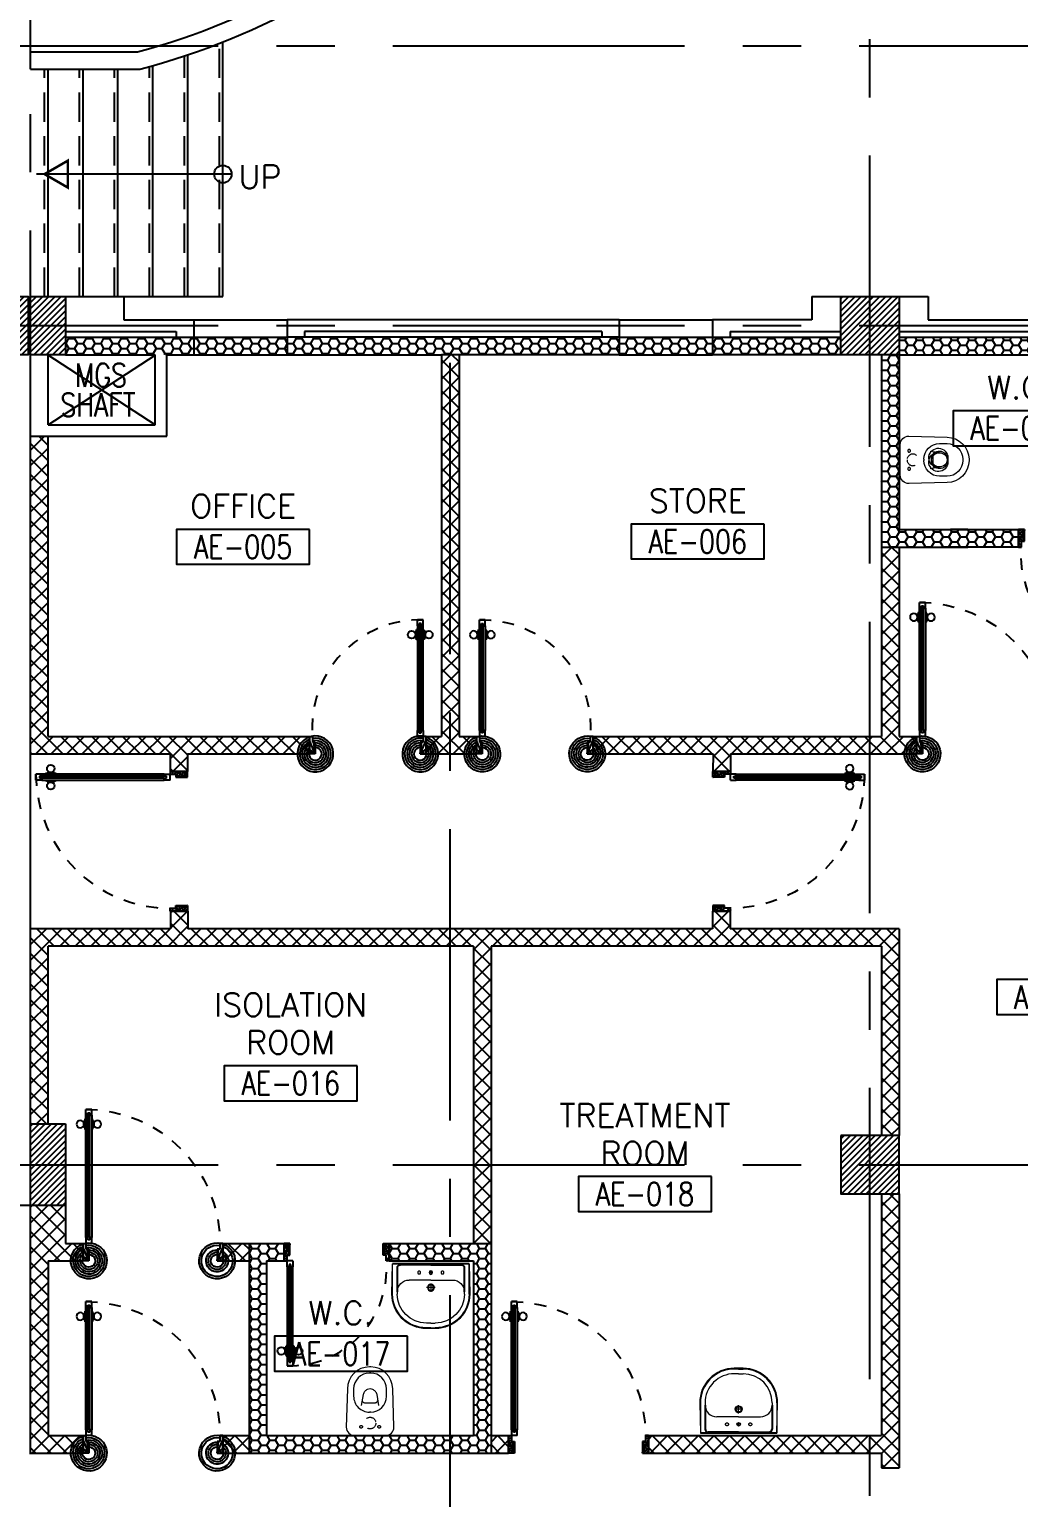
# Model space of a CAD drawing. Extents: x 417819.9 to 417911.9, y 43448 to 43539.2.
# Drawn here: x 417873.49 to 417881.97, y 43515.64 to 43528.24 of the extents above; entities that cross this region are included whole.
import ezdxf
from ezdxf.enums import TextEntityAlignment as Align

# ---------------------------------------------------------------- set-up
doc = ezdxf.new("R2010")
doc.units = 0
doc.header["$MEASUREMENT"] = 0
doc.header["$PDMODE"] = 3
doc.header["$PDSIZE"] = 0.1
for name, pattern in [('CENTERX2', [4, 2.5, -0.5, 0.5, -0.5]), ('DASHED', [0.75, 0.5, -0.25]), ('HIDDEN', [0.375, 0.25, -0.125]), ('HIDDEN2', [0.1875, 0.125, -0.0625])]:
    doc.linetypes.add(name, pattern=pattern)
doc.layers.get('0').update_dxf_attribs({"linetype": 'CONTINUOUS'})
doc.layers.get('DEFPOINTS').update_dxf_attribs({"linetype": 'CONTINUOUS'})
for name, color, linetype in [('AX-DIM', 4, 'CONTINUOUS'), ('AXES', 11, 'CENTERX2'), ('COL', 2, 'CONTINUOUS'), ('CURB', 11, 'CONTINUOUS'), ('DOOR', 4, 'CONTINUOUS'), ('DOOR-DIM', 3, 'CONTINUOUS'), ('FIX', 3, 'CONTINUOUS'), ('HAT', 8, 'CONTINUOUS'), ('INSUL', 7, 'CONTINUOUS'), ('RM-BOX', 2, 'CONTINUOUS'), ('RM-NAME', 2, 'CONTINUOUS'), ('RM-NO', 2, 'CONTINUOUS'), ('SHAFT', 7, 'CONTINUOUS'), ('Step', 3, 'CONTINUOUS'), ('STR', 5, 'CONTINUOUS'), ('WALL', 2, 'CONTINUOUS'), ('WallType', 11, 'CONTINUOUS'), ('WallType2', 3, 'CONTINUOUS'), ('WIN', 7, 'CONTINUOUS')]:
    doc.layers.add(name, color=color, linetype=linetype)
doc.styles.add('ROMANS', font='ROMANS.shx', dxfattribs={"width": 0.6})
doc.dimstyles.new('STANDARD in', dxfattribs={"dimtxt": 0.2, "dimasz": 0.1, "dimexe": 0.07, "dimexo": 0.05, "dimgap": 0.1, "dimtad": 1, "dimdec": 0, "dimlfac": 1000, "dimzin": 0, "dimdsep": 46, "dimtxsty": 'ROMANS', "dimblk": 'ARCHTICK', "dimcen": 0.05, "dimdle": 0.05, "dimclrd": 4, "dimclre": 4, "dimclrt": 2, "dimadec": 0, "dimazin": 0, "dimtfac": 1, "dimtdec": 0, "dimtmove": 2, "dimatfit": 3, "dimfxl": 0, "dimtolj": 1, "dimtzin": 0, "dimarcsym": 0})
pattern_1 = [(45, (0, 0), (-0.066291260736, 0.066291260736), []), (135, (0, 0), (-0.066291260736, -0.066291260736), [])]
pattern_2 = [(0, (0, 86992.568644), (0.075, -0.04330127), [0.05, -0.1]), (240, (0, 86992.568644), (-0.074999999836, -0.043301270284), [0.05, -0.1]), (300, (0, 86992.568644), (1.64e-10, -0.086602540284), [-0.1, 0.05])]
pattern_3 = [(0, (0, 0), (0.075, 0.04330127), [0.05, -0.1]), (120, (0, 0), (-0.074999999836, 0.043301270284), [0.05, -0.1]), (60, (0, 0), (1.64e-10, 0.086602540284), [-0.1, 0.05])]

# ---------------------------------------------------------------- blocks, each defined once
blk = doc.blocks.new('_ARCHTICK')
at = {"color": 0, "linetype": 'ByBlock', "const_width": 0.15}
blk.add_lwpolyline([(-0.5, -0.5), (0.5, 0.5)], dxfattribs=at)
blk = doc.blocks.new('*D477')
at = {"layer": 'AX-DIM', "color": 4, "lineweight": -2}
for p, q in [((417831.157, 43537.937), (417906.573, 43537.937)), ((417831.207, 43525.809), (417831.207, 43538.007)), ((417906.523, 43536.567), (417906.523, 43538.007))]:
    blk.add_line(p, q, dxfattribs=at)
at = {"layer": 'DEFPOINTS', "color": 0}
for p in [(417906.523, 43537.937), (417906.523, 43536.517), (417831.207, 43525.759)]:
    blk.add_point(p, dxfattribs=at)
at = {"layer": 'AX-DIM', "color": 4, "lineweight": -2, "xscale": 0.1, "yscale": 0.1, "zscale": 0.1, "rotation": 180}
blk.add_blockref('_ARCHTICK', (417831.207, 43537.937), dxfattribs=at)
at = {"layer": 'AX-DIM', "color": 4, "lineweight": -2, "xscale": 0.1, "yscale": 0.1, "zscale": 0.1}
blk.add_blockref('_ARCHTICK', (417906.523, 43537.937), dxfattribs=at)
at = {"layer": 'AX-DIM', "color": 2, "insert": (417869.829, 43538.16), "char_height": 0.2, "attachment_point": 5, "style": 'ROMANS'}
blk.add_mtext('\\A1;75316', dxfattribs=at)
blk = doc.blocks.new('A$C24ED45A6')
at = {"layer": 'DOOR', "color": 0, "linetype": 'ByBlock'}
for p, q in [((925, 1100), (925, 1150)), ((925, 1150), (975, 1150)), ((975, 1150), (925, 1150)), ((975, 1100), (975, 1150)), ((909, 1055), (909, 990)), ((918, 1055), (909, 1055)), ((918, 978), (918, 1068)), ((925, 1068), (918, 1068)), ((918, 1055), (918, 990)), ((942, 1100), (925, 1100)), ((942, 1100), (942, 1120)), ((958, 1120), (942, 1120)), ((958, 1100), (958, 1120)), ((975, 1100), (958, 1100)), ((975, 1068), (982, 1068)), ((982, 978), (982, 1068)), ((982, 1055), (982, 990)), ((982, 1055), (991, 1055)), ((991, 1055), (991, 990)), ((918, 990), (909, 990)), ((925, 978), (918, 978)), ((975, 978), (982, 978)), ((982, 990), (991, 990)), ((0, 0), (0, 150)), ((0, 150), (25, 150)), ((25, 150), (25, 100)), ((925, 150), (925, 200)), ((925, 200), (942, 200)), ((925, 150), (975, 150)), ((942, 200), (942, 180)), ((942, 180), (958, 180)), ((958, 180), (958, 200)), ((958, 200), (975, 200)), ((975, 200), (975, 150)), ((1000, 150), (975, 150)), ((975, 150), (975, 100)), ((1000, 150), (1000, 0)), ((50, 0), (0, 0)), ((25, 100), (50, 100)), ((50, 100), (50, 0)), ((975, 100), (950, 100)), ((950, 100), (950, 0)), ((950, 0), (1000, 0))]:
    blk.add_line(p, q, dxfattribs=at)
at = {"layer": 'DOOR', "linetype": 'ByBlock'}
for p, q in [((925, 1100), (925, 200)), ((942, 200), (942, 1100)), ((958, 200), (958, 1100)), ((975, 200), (975, 1100))]:
    blk.add_line(p, q, dxfattribs=at)
at = {"layer": 'DOOR', "color": 9, "linetype": 'ByBlock'}
for p, q in [((50, 0), (0, 114)), ((50, 0), (0, 40)), ((50, 0), (37, 100)), ((950, 0), (1000, 114)), ((950, 0), (963, 100)), ((950, 0), (1000, 40))]:
    blk.add_line(p, q, dxfattribs=at)
at = {"layer": 'DOOR', "color": 0, "linetype": 'ByBlock'}
for centre in [(876, 1023), (1024, 1023)]:
    blk.add_circle(centre, 32.4, dxfattribs=at)
at = {"layer": 'DOOR', "linetype": 'HIDDEN', "ltscale": 0.5}
blk.add_arc((950, 222), 928, 88.456, 184.4816, dxfattribs=at)
at = {"layer": 'DOOR', "color": 9, "linetype": 'ByBlock'}
for centre, radius, start, end in [((50, 0), 154, 103.7142, 108.8947), ((50, 0), 134, 100.72, 111.8402), ((950, 0), 134, 68.1598, 79.28), ((950, 0), 154, 71.1053, 76.2858), ((50, 0), 114, 102.6226, 115.9162), ((50, 0), 94.4, 90, 121.9818), ((50, 0), 74.4, 90, 132.2236), ((50, 0), 54.4, 90, 156.7926), ((50, 0), 34.4, 90, 180), ((50, 0), 14.4, 90, 180), ((950, 0), 94.4, 58.0182, 90), ((950, 0), 74.4, 47.7764, 90), ((950, 0), 54.4, 23.2074, 90), ((950, 0), 34.4, 0, 90), ((950, 0), 14.4, 0, 90), ((950, 0), 114, 64.0838, 77.3774)]:
    blk.add_arc(centre, radius, start, end, dxfattribs=at)
at = {"layer": 'WALL'}
blk.add_line((1000, 0), (1000, 150), dxfattribs=at)
blk = doc.blocks.new('RM1')
at = {"layer": 'RM-BOX'}
blk.add_lwpolyline([(570, -200), (-570, -200), (-570, -500), (570, -500)], close=True, dxfattribs=at)
at = {"layer": 'RM-NAME', "style": 'ROMANS'}
for tag, p in [('ROOMNAME1', (0, 324)), ('ROOMNAME2', (0, 0))]:
    blk.add_attdef(tag, text='', height=200, dxfattribs=at).set_placement(p, align=Align.MIDDLE)
at = {"layer": 'RM-NO', "style": 'ROMANS', "width": 0.8}
blk.add_attdef('ROOMNO', text='', height=200, dxfattribs=at).set_placement((0, -350), align=Align.MIDDLE)
blk = doc.blocks.new('*X74')
at = {"color": 0}
for p, q in [((73379, 62348), (73832, 62801)), ((73379, 62401), (73779, 62801)), ((73379, 62454), (73726, 62801)), ((73379, 62507), (73673, 62801)), ((73379, 62560), (73620, 62801)), ((73379, 62614), (73567, 62801)), ((73379, 62667), (73514, 62801)), ((73379, 62720), (73461, 62801)), ((73379, 62773), (73408, 62801)), ((73385, 62301), (73879, 62795)), ((73438, 62301), (73879, 62742)), ((73491, 62301), (73879, 62689)), ((73544, 62301), (73879, 62636)), ((73597, 62301), (73879, 62583)), ((73650, 62301), (73879, 62530)), ((73703, 62301), (73879, 62477)), ((73756, 62301), (73879, 62424)), ((73809, 62301), (73879, 62371)), ((73862, 62301), (73879, 62318))]:
    blk.add_line(p, q, dxfattribs=at)
blk = doc.blocks.new('COL50')
at = {"layer": 'COL'}
blk.add_lwpolyline([(-250, 250), (-250, -250), (250, -250), (250, 250)], close=True, dxfattribs=at)
blk = doc.blocks.new('*X73')
at = {"color": 0}
for p, q in [((73379, 69508), (73872, 70001)), ((73379, 69561), (73819, 70001)), ((73379, 69614), (73766, 70001)), ((73379, 69667), (73713, 70001)), ((73379, 69720), (73660, 70001)), ((73379, 69773), (73607, 70001)), ((73379, 69826), (73554, 70001)), ((73379, 69879), (73501, 70001)), ((73379, 69932), (73448, 70001)), ((73379, 69985), (73395, 70001)), ((73425, 69501), (73879, 69955)), ((73478, 69501), (73879, 69902)), ((73532, 69501), (73879, 69849)), ((73585, 69501), (73879, 69796)), ((73638, 69501), (73879, 69743)), ((73691, 69501), (73879, 69690)), ((73744, 69501), (73879, 69637)), ((73797, 69501), (73879, 69584)), ((73850, 69501), (73879, 69531))]:
    blk.add_line(p, q, dxfattribs=at)
blk = doc.blocks.new('WC1')
at = {"layer": 'FIX', "lineweight": 20}
for p, q in [((35, 204), (-293, 194)), ((-230, 141), (-293, 141)), ((108, 0), (108, 131)), ((-482, 5), (-482, -5)), ((-429, 5), (-429, -5)), ((-289, 24), (-295, 0)), ((-295, 0), (-289, -24)), ((-150, 76), (-245, 60)), ((-94, 5), (-94, -5)), ((108, -131), (108, 0)), ((-245, -60), (-150, -76)), ((-293, -141), (-230, -141)), ((-293, -194), (35, -204)), ((32, -204), (35, -204))]:
    blk.add_line(p, q, dxfattribs=at)
at = {"layer": 'FIX', "linetype": 'Continuous', "lineweight": 20}
blk.add_line((-175, -47), (-175, 45), dxfattribs=at)
at = {"layer": 'FIX', "linetype": 'HIDDEN2', "lineweight": 20, "ltscale": 0.3}
blk.add_circle((0, 0), 49.8, dxfattribs=at)
at = {"layer": 'FIX', "linetype": 'HIDDEN', "lineweight": 20, "ltscale": 0.05}
for centre in [(32, 78), (32, -77)]:
    blk.add_circle(centre, 11.6, dxfattribs=at)
at = {"layer": 'FIX', "lineweight": 20}
for centre, radius, start, end in [((-293, 5), 189, 90, 180), ((-293, 5), 136, 90, 180), ((-230, 5), 136, 360, 90), ((35, 131), 73, 360, 90), ((-228, -7), 68.2, 128.9242, 152.8468), ((-219, -18), 82, 108.496, 128.9242), ((-293, -5), 189, 180, 270), ((-293, -5), 136, 180, 270), ((-228, 7), 68.2, 207.1532, 231.0758), ((-219, 18), 82, 231.0758, 251.504), ((-230, -5), 136, 270, 0), ((35, -131), 73, 270, 0)]:
    blk.add_arc(centre, radius, start, end, dxfattribs=at)
at = {"layer": 'FIX', "linetype": 'Continuous', "lineweight": 20}
for centre, start, end in [((-198, 46), 357.6662, 91.6121), ((-197, -46), 268.3879, 2.3338)]:
    blk.add_arc(centre, 22.3, start, end, dxfattribs=at)
blk = doc.blocks.new('C-300')
at = {"layer": 'HAT', "linetype": 'ByBlock', "ltscale": 0.3}
h = blk.add_hatch(dxfattribs=at)
h.set_pattern_fill('ANSI31', color=8, scale=300, style=0)
h.set_pattern_definition([(45, (-258496.182, -82361.005), (-26.5165043, 26.5165043), [])])
h.paths.add_polyline_path([(300, 500), (0, 500), (0, 250), (300, 250)])
h.paths.add_polyline_path([(300, 250), (0, 250), (0, 0), (300, 0)])
at = {"layer": 'COL'}
blk.add_lwpolyline([(0, 500), (300, 500), (300, 0), (0, 0)], close=True, dxfattribs=at)
blk = doc.blocks.new('C-300A')
at = {"layer": 'SHAFT', "color": 6, "linetype": 'ByBlock', "ltscale": 0.3}
for p in [(-300, 0), (20, 0)]:
    blk.add_blockref('C-300', p, dxfattribs=at)
blk = doc.blocks.new('DOOR100')
at = {"layer": 'DOOR', "color": 7, "linetype": 'ByBlock'}
for p, q in [((-75, 1250), (-75, 1300)), ((-75, 1300), (-25, 1300)), ((-25, 1300), (-75, 1300)), ((-58, 1250), (-58, 1270)), ((-42, 1270), (-58, 1270)), ((-42, 1250), (-42, 1270)), ((-25, 1250), (-25, 1300)), ((-91, 1205), (-91, 1140)), ((-82, 1205), (-91, 1205)), ((-82, 1140), (-91, 1140)), ((-82, 1128), (-82, 1218)), ((-75, 1218), (-82, 1218)), ((-82, 1205), (-82, 1140)), ((-58, 1250), (-75, 1250)), ((-25, 1250), (-42, 1250)), ((-25, 1218), (-18, 1218)), ((-18, 1128), (-18, 1218)), ((-18, 1205), (-18, 1140)), ((-18, 1205), (-9, 1205)), ((-18, 1140), (-9, 1140)), ((-9, 1205), (-9, 1140)), ((-75, 1128), (-82, 1128)), ((-25, 1128), (-18, 1128)), ((-1200, 0), (-1200, 150)), ((-1200, 150), (-1175, 150)), ((-1200, 150), (-1200, 0)), ((-1175, 150), (-1175, 100)), ((-75, 200), (-58, 200)), ((-75, 150), (-75, 200)), ((-75, 150), (-25, 150)), ((-58, 200), (-58, 180)), ((-58, 180), (-42, 180)), ((-42, 200), (-25, 200)), ((-42, 180), (-42, 200)), ((-25, 200), (-25, 150)), ((0, 150), (-25, 150)), ((-25, 150), (-25, 100)), ((0, 0), (0, 150)), ((0, 150), (0, 0)), ((-1150, 0), (-1200, 114)), ((-1150, 0), (-1200, 40)), ((-1150, 0), (-1200, 0)), ((-1175, 100), (-1150, 100)), ((-1150, 0), (-1163, 100)), ((-1150, 100), (-1150, 0)), ((-50, 0), (0, 114)), ((-50, 100), (-50, 0)), ((-50, 0), (-37, 100)), ((-25, 100), (-50, 100)), ((-50, 0), (0, 40)), ((-50, 0), (0, 0))]:
    blk.add_line(p, q, dxfattribs=at)
at = {"layer": 'DOOR', "linetype": 'ByBlock'}
for p, q in [((-75, 1250), (-75, 200)), ((-58, 200), (-58, 1250)), ((-42, 200), (-42, 1250)), ((-25, 200), (-25, 1250))]:
    blk.add_line(p, q, dxfattribs=at)
at = {"layer": 'DOOR', "color": 7, "linetype": 'ByBlock'}
for centre in [(-124, 1173), (24, 1173)]:
    blk.add_circle(centre, 32.4, dxfattribs=at)
at = {"layer": 'DOOR', "linetype": 'HIDDEN', "ltscale": 0.5}
blk.add_arc((-25, 150), 1150, 90, 180, dxfattribs=at)
at = {"layer": 'DOOR', "color": 7, "linetype": 'ByBlock'}
for centre, radius, start, end in [((-1150, 0), 154, 103.7142, 108.8947), ((-1150, 0), 134, 100.72, 111.8402), ((-50, 0), 134, 68.1598, 79.28), ((-50, 0), 154, 71.1053, 76.2858), ((-1150, 0), 94.4, 90, 121.9818), ((-1150, 0), 74.4, 90, 132.2236), ((-1150, 0), 54.4, 90, 156.7926), ((-1150, 0), 34.4, 90, 180), ((-1150, 0), 14.4, 90, 180), ((-50, 0), 94.4, 58.0182, 90), ((-50, 0), 74.4, 47.7764, 90), ((-50, 0), 54.4, 23.2074, 90), ((-50, 0), 34.4, 0, 90), ((-50, 0), 14.4, 0, 90), ((-50, 0), 114, 64.0838, 77.3774)]:
    blk.add_arc(centre, radius, start, end, dxfattribs=at)
blk = doc.blocks.new('DOOR90')
at = {"layer": 'DOOR', "color": 7, "linetype": 'ByBlock'}
for p, q in [((-150, 0), (0, 0)), ((-150, 0), (-150, -25)), ((0, -50), (-114, 0)), ((0, -50), (-40, 0)), ((0, -50), (0, 0)), ((-1000, -25), (-1050, -25)), ((-1050, -75), (-1050, -25)), ((-1050, -25), (-1050, -75)), ((-1000, -75), (-1050, -75)), ((-1000, -42), (-1020, -42)), ((-1020, -42), (-1020, -58)), ((-1000, -58), (-1020, -58)), ((-1000, -25), (-1000, -42)), ((-1000, -58), (-1000, -75)), ((-878, -18), (-968, -18)), ((-968, -25), (-968, -18)), ((-968, -75), (-968, -82)), ((-878, -82), (-968, -82)), ((-955, -9), (-890, -9)), ((-955, -18), (-955, -9)), ((-955, -18), (-890, -18)), ((-955, -82), (-890, -82)), ((-955, -82), (-955, -91)), ((-955, -91), (-890, -91)), ((-890, -18), (-890, -9)), ((-890, -82), (-890, -91)), ((-878, -25), (-878, -18)), ((-878, -75), (-878, -82)), ((-200, -25), (-150, -25)), ((-200, -42), (-200, -25)), ((-180, -42), (-200, -42)), ((-200, -58), (-180, -58)), ((-200, -75), (-200, -58)), ((-150, -75), (-200, -75)), ((-180, -58), (-180, -42)), ((-150, -25), (-100, -25)), ((-150, -75), (-150, -25)), ((-100, -25), (-100, -50)), ((0, -50), (-100, -37)), ((-100, -50), (0, -50)), ((-150, -875), (-100, -875)), ((-150, -900), (-150, -875)), ((0, -850), (-114, -900)), ((-100, -875), (-100, -850)), ((0, -850), (-100, -863)), ((-100, -850), (0, -850)), ((0, -850), (-40, -900)), ((0, -850), (0, -900)), ((-150, -900), (0, -900)), ((0, -900), (-150, -900))]:
    blk.add_line(p, q, dxfattribs=at)
at = {"layer": 'DOOR', "linetype": 'ByBlock'}
for p, q in [((-200, -25), (-1000, -25)), ((-200, -42), (-1000, -42)), ((-200, -58), (-1000, -58)), ((-1000, -75), (-200, -75))]:
    blk.add_line(p, q, dxfattribs=at)
at = {"layer": 'DOOR', "color": 7, "linetype": 'ByBlock'}
for centre in [(-923, 24), (-923, -124)]:
    blk.add_circle(centre, 32.4, dxfattribs=at)
for centre, radius, start, end in [((0, -50), 154, 161.1053, 166.2858), ((0, -50), 94.4, 148.0182, 180), ((0, -50), 134, 158.1598, 169.28), ((0, -50), 114, 154.0838, 167.3774), ((0, -50), 74.4, 137.7764, 180), ((0, -50), 54.4, 113.2074, 180), ((0, -50), 34.4, 90, 180), ((0, -50), 14.4, 90, 180), ((0, -850), 134, 190.72, 201.8402), ((0, -850), 94.4, 180, 211.9818), ((0, -850), 74.4, 180, 222.2236), ((0, -850), 54.4, 180, 246.7926), ((0, -850), 34.4, 180, 270), ((0, -850), 14.4, 180, 270), ((0, -850), 154, 193.7142, 198.8947)]:
    blk.add_arc(centre, radius, start, end, dxfattribs=at)
at = {"layer": 'DOOR', "linetype": 'HIDDEN', "ltscale": 0.5}
blk.add_arc((-222, -50), 828, 178.2701, 275.003, dxfattribs=at)
blk = doc.blocks.new('A$C49F1192B')
at = {"layer": 'DOOR', "color": 0, "linetype": 'ByBlock', "xscale": -1, "rotation": 270}
blk.add_blockref('DOOR100', (0, 1200), dxfattribs=at)
blk = doc.blocks.new('LAV1')
at = {"layer": 'FIX', "linetype": 'ByBlock'}
blk.add_line((-328, -25), (328, -25), dxfattribs=at)
at = {"layer": 'FIX', "linetype": 'Continuous', "lineweight": 20}
for p, q in [((-328, -285), (-328, -25)), ((328, -285), (328, -25)), ((0, -165), (-187, -165)), ((0, -165), (187, -165)), ((-288, -285), (-288, -265)), ((287, -285), (287, -265)), ((0, -535), (-38, -535)), ((0, -575), (-38, -575)), ((0, -535), (38, -535)), ((0, -575), (38, -575))]:
    blk.add_line(p, q, dxfattribs=at)
at = {"layer": 'FIX', "linetype": 'ByBlock', "ltscale": 0.3}
for p, q in [((-288, -265), (-288, -60)), ((0, -35), (-262, -35)), ((0, -35), (262, -35)), ((287, -265), (287, -60))]:
    blk.add_line(p, q, dxfattribs=at)
at = {"layer": 'FIX', "lineweight": 20}
for p, q in [((-16, -101), (15, -101)), ((0, -85), (0, -116))]:
    blk.add_line(p, q, dxfattribs=at)
at = {"layer": 'FIX', "linetype": 'DASHED', "lineweight": 20, "ltscale": 0.04}
for p, q in [((-36, -230), (37, -230)), ((0, -194), (0, -266))]:
    blk.add_line(p, q, dxfattribs=at)
at = {"layer": 'FIX', "linetype": 'Continuous', "lineweight": 20}
blk.add_lwpolyline([(295, -25), (0, -25), (-328, -25), (-334, -285, 0.414214), (-38, -582), (0, -582), (38, -582, 0.414214), (334, -285), (328, -25), (0, -25)], format="xyb", dxfattribs=at)
at = {"layer": 'FIX', "linetype": 'HIDDEN', "lineweight": 20, "ltscale": 0.05}
for centre in [(-100, -101), (100, -101)]:
    blk.add_circle(centre, 12.4, dxfattribs=at)
at = {"layer": 'FIX', "lineweight": 20}
for centre, radius in [((0, -101), 15.5), ((0, -230), 29.5), ((0, -230), 22.5)]:
    blk.add_circle(centre, radius, dxfattribs=at)
at = {"layer": 'FIX', "linetype": 'ByBlock', "ltscale": 0.3}
for centre, start, end in [((-262, -60), 90, 180), ((262, -60), 0, 90)]:
    blk.add_arc(centre, 25, start, end, dxfattribs=at)
at = {"layer": 'FIX', "linetype": 'Continuous', "lineweight": 20}
for centre, radius, start, end in [((-187, -265), 100, 90, 180), ((187, -265), 100, 0, 90), ((-38, -285), 290, 180, 270), ((-38, -285), 250, 180, 270), ((38, -285), 290, 270, 0), ((38, -285), 250, 270, 0)]:
    blk.add_arc(centre, radius, start, end, dxfattribs=at)

msp = doc.modelspace()

# ---------------------------------------------------------------- hatches: boundary and pattern name
at = {"layer": 'HAT'}
h = msp.add_hatch(dxfattribs=at)
h.set_pattern_fill('ANSI31', color=256, scale=0.3, style=0)
h.set_pattern_definition([(45, (417490.051385, 43455.963322), (-0.0265165043, 0.0265165043), [])])
h.paths.add_polyline_path([(417873.7966, 43518.4943), (417873.7966, 43518.8443), (417873.4966, 43518.8443), (417873.4966, 43518.4943)])
h.paths.add_polyline_path([(417873.4966, 43518.1443), (417873.7966, 43518.1443), (417873.7966, 43518.4943), (417873.4966, 43518.4943)])
at = {"layer": 'WallType'}
h = msp.add_hatch(dxfattribs=at)
h.set_pattern_fill('ANSI37', color=256, scale=0.75, style=0)
h.set_pattern_definition(pattern_1)
h.paths.add_polyline_path([(417875.8893, 43522.1693), (417873.6466, 43522.1693), (417873.6466, 43524.7443), (417873.4966, 43524.7443), (417873.4966, 43522.0193), (417874.6929, 43522.0193), (417874.6933, 43521.8693), (417874.8433, 43521.8693), (417874.8429, 43522.0193), (417875.8893, 43522.0193)])
h.paths.add_polyline_path([(417877.1716, 43525.4443), (417877.0216, 43525.4443), (417877.0216, 43522.1693), (417876.8893, 43522.1693), (417876.8893, 43522.0193), (417877.3216, 43522.0193), (417877.3216, 43522.1693), (417877.1716, 43522.1693)])
h = msp.add_hatch(dxfattribs=at)
h.set_pattern_fill('ANSI37', color=256, scale=0.75, style=0)
h.set_pattern_definition(pattern_1)
h.paths.add_polyline_path([(417881.0966, 43522.1693), (417880.9466, 43522.1693), (417880.9466, 43523.7943), (417880.7966, 43523.7943), (417880.7966, 43522.1693), (417878.3216, 43522.1693), (417878.3216, 43522.0193), (417879.3503, 43522.0193), (417879.3499, 43521.8693), (417879.4999, 43521.8693), (417879.5003, 43522.0193), (417881.0966, 43522.0193)])
h = msp.add_hatch(dxfattribs=at)
h.set_pattern_fill('ANSI37', color=256, scale=0.75, style=0)
h.set_pattern_definition(pattern_1)
h.paths.add_polyline_path([(417880.7966, 43520.3693), (417880.7966, 43518.7443), (417880.9466, 43518.7443), (417880.9466, 43520.5193), (417879.4966, 43520.5193), (417879.497, 43520.6693), (417879.347, 43520.6693), (417879.3466, 43520.5193), (417874.8466, 43520.5193), (417874.8462, 43520.6693), (417874.6962, 43520.6693), (417874.6966, 43520.5193), (417873.4966, 43520.5193), (417873.4966, 43518.8443), (417873.6466, 43518.8443), (417873.6466, 43520.3693), (417877.2966, 43520.3693), (417877.2966, 43517.8193), (417877.4466, 43517.8193), (417877.4466, 43520.3693)])
h = msp.add_hatch(dxfattribs=at)
h.set_pattern_fill('ANSI37', color=256, scale=0.75, style=0)
h.set_pattern_definition(pattern_1)
h.paths.add_polyline_path([(417880.9466, 43518.2443), (417880.7966, 43518.2443), (417880.7966, 43516.1693), (417878.7966, 43516.1693), (417878.7966, 43516.0193), (417880.7966, 43516.0193), (417880.7966, 43515.8943), (417880.9466, 43515.8943)])
h = msp.add_hatch(dxfattribs=at)
h.set_pattern_fill('ANSI37', color=256, scale=0.75, style=0)
h.set_pattern_definition(pattern_1)
h.paths.add_polyline_path([(417873.6466, 43517.6693), (417873.9466, 43517.6693), (417873.9466, 43517.8193), (417873.7966, 43517.8193), (417873.7966, 43518.1443), (417873.4966, 43518.1443), (417873.4966, 43516.0193), (417873.9466, 43516.0193), (417873.9466, 43516.1693), (417873.6466, 43516.1693)])
h = msp.add_hatch(dxfattribs=at)
h.set_pattern_fill('ANSI37', color=256, scale=0.75, style=0)
h.set_pattern_definition(pattern_1)
h.paths.add_polyline_path([(417875.3716, 43517.8193), (417875.1466, 43517.8193), (417875.1466, 43517.6693), (417875.3716, 43517.6693)])
h = msp.add_hatch(dxfattribs=at)
h.set_pattern_fill('ANSI37', color=256, scale=0.75, style=0)
h.set_pattern_definition(pattern_1)
h.paths.add_polyline_path([(417875.3716, 43516.1693), (417875.1466, 43516.1693), (417875.1466, 43516.0193), (417875.3716, 43516.0193)])
h.paths.add_polyline_path([(417877.5966, 43516.1693), (417877.4466, 43516.1693), (417877.4466, 43516.0193), (417877.5966, 43516.0193)])
at = {"layer": 'WallType2'}
h = msp.add_hatch(dxfattribs=at)
h.set_pattern_fill('HONEY', color=256, scale=0.4, style=0)
h.set_pattern_definition(pattern_2)
h.paths.add_polyline_path([(417874.3466, 43525.4443), (417873.7966, 43525.4443), (417873.7966, 43525.5943), (417874.3466, 43525.5943)])
h = msp.add_hatch(dxfattribs=at)
h.set_pattern_fill('HONEY', color=256, scale=0.4, style=0)
h.set_pattern_definition(pattern_2)
h.paths.add_polyline_path([(417875.1466, 43525.4443), (417874.3466, 43525.4443), (417874.3466, 43525.5943), (417875.1466, 43525.5943)])
h = msp.add_hatch(dxfattribs=at)
h.set_pattern_fill('HONEY', color=256, scale=0.4, style=0)
h.set_pattern_definition(pattern_2)
h.paths.add_polyline_path([(417879.0966, 43525.4443), (417877.0216, 43525.4443), (417875.1466, 43525.4443), (417875.1466, 43525.5943), (417879.0966, 43525.5943)])
h = msp.add_hatch(dxfattribs=at)
h.set_pattern_fill('HONEY', color=256, scale=0.4, style=0)
h.set_pattern_definition(pattern_2)
h.paths.add_polyline_path([(417879.8966, 43525.4443), (417879.0966, 43525.4443), (417879.0966, 43525.5943), (417879.8966, 43525.5943)])
h = msp.add_hatch(dxfattribs=at)
h.set_pattern_fill('HONEY', color=256, scale=0.4, style=0)
h.set_pattern_definition(pattern_2)
h.paths.add_polyline_path([(417880.4466, 43525.4443), (417879.8966, 43525.4443), (417879.8966, 43525.5943), (417880.4466, 43525.5943)])
h = msp.add_hatch(dxfattribs=at)
h.set_pattern_fill('HONEY', color=256, scale=0.4, style=0)
h.set_pattern_definition(pattern_3)
h.paths.add_polyline_path([(417884.4716, 43525.5943), (417883.0466, 43525.5943), (417880.9466, 43525.5943), (417880.9466, 43525.4443), (417883.0216, 43525.4443), (417884.4716, 43525.4443)])
h = msp.add_hatch(dxfattribs=at)
h.set_pattern_fill('HONEY', color=256, scale=0.4, style=0)
h.set_pattern_definition(pattern_3)
h.paths.add_polyline_path([(417881.9716, 43523.9443), (417880.9466, 43523.9443), (417880.9466, 43525.4443), (417880.7966, 43525.4443), (417880.7966, 43523.7943), (417881.5361, 43523.7943), (417881.9716, 43523.7943)])
h.paths.add_polyline_path([(417883.1716, 43525.4443), (417883.0216, 43525.4443), (417883.0216, 43523.9443), (417882.8716, 43523.9443), (417882.8716, 43523.7943), (417883.0216, 43523.7943), (417883.1716, 43523.7943)])
h = msp.add_hatch(dxfattribs=at)
h.set_pattern_fill('HONEY', color=256, scale=0.4, style=0)
h.set_pattern_definition(pattern_3)
h.paths.add_polyline_path([(417877.4466, 43517.8193), (417876.5716, 43517.8193), (417876.5716, 43517.6693), (417877.2966, 43517.6693), (417877.2966, 43516.1693), (417875.5216, 43516.1693), (417875.5216, 43517.6693), (417875.6716, 43517.6693), (417875.6716, 43517.8193), (417875.3716, 43517.8193), (417875.3716, 43516.0193), (417877.4466, 43516.0193)])

# ---------------------------------------------------------------- linework, layer by layer
at = {"layer": 'AXES'}
for p, q in [((417880.6966, 43448.6529), (417880.6966, 43538.4875)), ((417873.4966, 43460.01), (417873.4966, 43538.1375)), ((417820.6052, 43528.0943), (417889.6966, 43528.0943)), ((417820.6052, 43525.6943), (417889.6966, 43525.6943)), ((417877.0966, 43466.8743), (417877.0966, 43525.6943)), ((417820.6052, 43518.4943), (417889.6966, 43518.4943))]:
    msp.add_line(p, q, dxfattribs=at)
at = {"layer": 'COL'}
for points in [[(417880.4466, 43525.4443), (417880.4466, 43525.9443), (417880.9466, 43525.9443), (417880.9466, 43525.4443)], [(417873.7966, 43518.8443), (417873.7966, 43518.1443), (417873.4966, 43518.1443), (417873.4966, 43518.8443)]]:
    msp.add_lwpolyline(points, close=True, dxfattribs=at)
at = {"layer": 'CURB'}
for radius, start in [(6, 284.83511), (6.15, 284.6521)]:
    msp.add_arc((417872.8772, 43533.8443), radius, start, 315, dxfattribs=at)
at = {"layer": 'INSUL'}
for p, q in [((417873.7966, 43525.6443), (417874.7466, 43525.6443)), ((417873.7966, 43525.5943), (417874.8966, 43525.5943)), ((417874.7466, 43525.6443), (417874.7466, 43525.5943)), ((417878.5466, 43525.5943), (417875.6966, 43525.5943)), ((417878.3966, 43525.6443), (417875.8466, 43525.6443)), ((417875.8466, 43525.6443), (417875.8466, 43525.5943)), ((417878.3966, 43525.6443), (417878.3966, 43525.5943)), ((417879.3466, 43525.5943), (417880.4466, 43525.5943)), ((417879.4966, 43525.6443), (417879.4966, 43525.5943)), ((417879.4966, 43525.6443), (417880.4466, 43525.6443)), ((417880.9466, 43525.6443), (417883.0466, 43525.6443)), ((417880.9466, 43525.5943), (417883.0466, 43525.5943))]:
    msp.add_line(p, q, dxfattribs=at)
at = {"layer": 'SHAFT', "linetype": 'ByBlock'}
for p, q in [((417874.5666, 43524.8443), (417873.6466, 43525.4403)), ((417873.6466, 43524.8443), (417874.5666, 43525.4403))]:
    msp.add_line(p, q, dxfattribs=at)
at = {"layer": 'Step', "linetype": 'HIDDEN'}
for p, q in [((417875.1166, 43525.9443), (417875.1166, 43528.1165)), ((417874.8166, 43525.9443), (417874.8166, 43528.0081)), ((417873.6166, 43525.9443), (417873.6166, 43527.8943)), ((417873.9166, 43525.9443), (417873.9166, 43527.8943)), ((417874.2166, 43525.9443), (417874.2166, 43527.8943)), ((417874.5166, 43525.9443), (417874.5166, 43527.9169))]:
    msp.add_line(p, q, dxfattribs=at)
at = {"layer": 'Step'}
for p, q in [((417875.1466, 43525.9443), (417875.1466, 43528.1283)), ((417873.4966, 43528.0443), (417874.4135, 43528.0443)), ((417873.4966, 43527.8943), (417873.4966, 43528.0443)), ((417874.8466, 43525.9443), (417874.8466, 43528.0182)), ((417873.4966, 43527.8943), (417874.4329, 43527.8943)), ((417873.6466, 43525.9443), (417873.6466, 43527.8943)), ((417873.9466, 43525.9443), (417873.9466, 43527.8943)), ((417874.2466, 43525.9443), (417874.2466, 43527.8943)), ((417874.5466, 43525.9443), (417874.5466, 43527.9252)), ((417873.6466, 43525.9443), (417875.1466, 43525.9443))]:
    msp.add_line(p, q, dxfattribs=at)
at = {"layer": 'STR'}
msp.add_line((417875.2216, 43526.9943), (417873.5466, 43526.9943), dxfattribs=at)
at = {"layer": 'STR', "const_width": 0.0215}
msp.add_lwpolyline([(417873.8165, 43527.1098), (417873.8165, 43526.8789), (417873.6165, 43526.9943)], close=True, dxfattribs=at)
msp.add_lwpolyline([(417873.8165, 43527.1098), (417873.8165, 43526.8789), (417873.6165, 43526.9943)], close=True, dxfattribs=at)
msp.add_lwpolyline([(417873.8165, 43527.1098), (417873.8165, 43526.8789), (417873.6165, 43526.9943)], close=True, dxfattribs=at)
msp.add_lwpolyline([(417873.8165, 43527.1098), (417873.8165, 43526.8789), (417873.6165, 43526.9943)], close=True, dxfattribs=at)
at = {"layer": 'STR'}
msp.add_circle((417875.1466, 43526.9943), 0.075, dxfattribs=at)
msp.add_circle((417875.1466, 43526.9943), 0.075, dxfattribs=at)
at = {"layer": 'WALL'}
for p, q in [((417873.7966, 43525.9443), (417874.2966, 43525.9443)), ((417874.2966, 43525.9443), (417874.2966, 43525.7443)), ((417880.1966, 43525.9443), (417880.1966, 43525.7443)), ((417880.1966, 43525.9443), (417881.1966, 43525.9443)), ((417881.1966, 43525.9443), (417881.1966, 43525.7443)), ((417874.2966, 43525.7443), (417874.8966, 43525.7443)), ((417874.8966, 43525.7443), (417874.8966, 43525.4443)), ((417874.8966, 43525.7443), (417874.8966, 43525.4443)), ((417878.5466, 43525.7443), (417875.6966, 43525.7443)), ((417875.6966, 43525.7443), (417875.6966, 43525.4443)), ((417875.6966, 43525.7443), (417875.6966, 43525.4443)), ((417878.5466, 43525.7443), (417878.5466, 43525.4443)), ((417880.1966, 43525.7443), (417879.3466, 43525.7443)), ((417879.3466, 43525.7443), (417879.3466, 43525.4443)), ((417881.1966, 43525.7443), (417883.1966, 43525.7443)), ((417873.4966, 43522.0193), (417873.4966, 43525.4443)), ((417873.6466, 43524.8443), (417873.6466, 43525.4443)), ((417873.7966, 43525.4443), (417874.5666, 43525.4443)), ((417874.5666, 43524.8443), (417874.5666, 43525.4443)), ((417874.6666, 43524.7443), (417874.6666, 43525.4443)), ((417874.6666, 43525.4443), (417874.8966, 43525.4443)), ((417875.6966, 43525.4443), (417877.0216, 43525.4443)), ((417878.5466, 43525.4443), (417877.0216, 43525.4443)), ((417877.0216, 43525.4443), (417877.0216, 43522.1693)), ((417877.1716, 43525.4443), (417877.1716, 43522.1693)), ((417880.4466, 43525.4443), (417879.3466, 43525.4443)), ((417880.7966, 43525.4443), (417880.7966, 43522.1693)), ((417880.9466, 43525.4443), (417883.0216, 43525.4443)), ((417880.9466, 43525.4443), (417880.9466, 43523.9443)), ((417873.6466, 43524.8443), (417874.5666, 43524.8443)), ((417873.4966, 43524.7443), (417874.6666, 43524.7443)), ((417873.6466, 43522.1693), (417873.6466, 43524.7443)), ((417880.9466, 43523.9443), (417881.9716, 43523.9443)), ((417881.5361, 43523.9443), (417881.3861, 43523.9443)), ((417881.9716, 43523.9443), (417881.9716, 43523.7943)), ((417881.9716, 43523.7928), (417881.9716, 43523.9443)), ((417880.7966, 43523.7943), (417881.5361, 43523.7943)), ((417880.9466, 43523.7943), (417880.9466, 43522.1693)), ((417881.9716, 43523.7943), (417881.3861, 43523.7943)), ((417873.6466, 43522.1693), (417875.8893, 43522.1693)), ((417875.8893, 43522.1693), (417875.8893, 43522.0193)), ((417876.8893, 43522.1693), (417876.8893, 43522.0193)), ((417876.8893, 43522.1693), (417877.0216, 43522.1693)), ((417877.1716, 43522.1693), (417877.3216, 43522.1693)), ((417877.3216, 43522.1693), (417877.3216, 43522.0193)), ((417878.3216, 43522.1693), (417880.7966, 43522.1693)), ((417878.3216, 43522.1693), (417878.3216, 43522.0193)), ((417880.9466, 43522.1693), (417881.0966, 43522.1693)), ((417881.0966, 43522.1693), (417881.0966, 43522.0193)), ((417873.4966, 43522.0193), (417874.6929, 43522.0193)), ((417874.6929, 43522.0193), (417874.6933, 43521.8693)), ((417874.8429, 43522.0197), (417874.8433, 43521.8693)), ((417874.8429, 43522.0193), (417875.8893, 43522.0193)), ((417876.8893, 43522.0193), (417877.3216, 43522.0193)), ((417878.3216, 43522.0193), (417879.3503, 43522.0193)), ((417879.3503, 43522.0197), (417879.3499, 43521.8693)), ((417879.5003, 43522.0193), (417879.4999, 43521.8693)), ((417879.5003, 43522.0193), (417881.0966, 43522.0193)), ((417874.6933, 43521.8693), (417874.8433, 43521.8693)), ((417879.4999, 43521.8693), (417879.3499, 43521.8693)), ((417874.8462, 43520.6693), (417874.6962, 43520.6693)), ((417874.6962, 43520.6693), (417874.6966, 43520.5193)), ((417874.8462, 43520.6693), (417874.8466, 43520.5193)), ((417879.347, 43520.6693), (417879.3466, 43520.5193)), ((417879.347, 43520.6693), (417879.497, 43520.6693)), ((417879.497, 43520.6693), (417879.4966, 43520.5193)), ((417873.4966, 43518.8443), (417873.4966, 43520.5193)), ((417874.6966, 43520.5193), (417873.4966, 43520.5193)), ((417879.3466, 43520.5193), (417874.8466, 43520.5193)), ((417880.9466, 43520.5193), (417879.4966, 43520.5193)), ((417880.9466, 43520.5193), (417880.9466, 43518.7443)), ((417873.6466, 43518.8443), (417873.6466, 43520.3693)), ((417877.2966, 43520.3693), (417873.6466, 43520.3693)), ((417877.2966, 43520.3693), (417877.2966, 43517.8193)), ((417880.7966, 43520.3693), (417877.4466, 43520.3693)), ((417877.4466, 43520.3693), (417877.4466, 43516.0193)), ((417880.7966, 43520.3693), (417880.7966, 43518.7443)), ((417880.7966, 43518.2443), (417880.7966, 43516.1693)), ((417880.9466, 43518.2443), (417880.9466, 43515.8943)), ((417873.4966, 43518.1443), (417868.59, 43518.1443)), ((417873.4966, 43516.0193), (417873.4966, 43518.1443)), ((417873.7966, 43518.1443), (417873.7966, 43517.8193)), ((417873.7966, 43517.8193), (417873.9466, 43517.8193)), ((417873.9466, 43517.8193), (417873.9466, 43517.6693)), ((417873.9466, 43517.8193), (417873.9466, 43517.6693)), ((417875.1466, 43517.8193), (417875.1466, 43517.6693)), ((417875.1466, 43517.8193), (417875.6716, 43517.8193)), ((417875.1466, 43517.8193), (417875.1466, 43517.6693)), ((417875.3716, 43517.8193), (417875.3716, 43516.0193)), ((417875.6716, 43517.8193), (417875.6716, 43517.6693)), ((417876.5716, 43517.8193), (417876.5716, 43517.6693)), ((417876.5716, 43517.8193), (417877.4466, 43517.8193)), ((417873.6466, 43517.6693), (417873.9466, 43517.6693)), ((417873.6466, 43517.6693), (417873.6466, 43516.1693)), ((417875.1466, 43517.6693), (417875.3716, 43517.6693)), ((417875.5216, 43517.6693), (417875.5216, 43516.1693)), ((417875.5216, 43517.6693), (417875.6716, 43517.6693)), ((417876.5716, 43517.6693), (417877.2966, 43517.6693)), ((417877.2966, 43517.6693), (417877.2966, 43516.1693)), ((417873.6466, 43516.1693), (417873.9466, 43516.1693)), ((417873.9466, 43516.1693), (417873.9466, 43516.0193)), ((417873.9466, 43516.1693), (417873.9466, 43516.0193)), ((417873.9466, 43516.1693), (417873.9466, 43516.0193)), ((417875.1466, 43516.1693), (417875.1466, 43516.0193)), ((417875.1466, 43516.1693), (417875.3716, 43516.1693)), ((417875.1466, 43516.1693), (417875.1466, 43516.0193)), ((417875.5216, 43516.1693), (417877.2966, 43516.1693)), ((417877.4466, 43516.1693), (417877.5966, 43516.1693)), ((417877.5966, 43516.1693), (417877.5966, 43516.0193)), ((417877.5966, 43516.1693), (417877.5966, 43516.0193)), ((417877.5966, 43516.1693), (417877.5966, 43516.0193)), ((417878.7966, 43516.1693), (417878.7966, 43516.0193)), ((417878.7966, 43516.1693), (417880.7966, 43516.1693)), ((417873.4966, 43516.0193), (417873.9466, 43516.0193)), ((417875.1466, 43516.0193), (417877.5966, 43516.0193)), ((417878.7966, 43516.0193), (417880.7966, 43516.0193)), ((417880.7966, 43516.0193), (417880.7966, 43515.8943)), ((417880.7966, 43515.8943), (417880.9466, 43515.8943))]:
    msp.add_line(p, q, dxfattribs=at)
at = {"layer": 'WIN'}
for p, q in [((417874.8966, 43525.7443), (417875.6966, 43525.7443)), ((417878.5466, 43525.7443), (417879.3466, 43525.7443)), ((417874.8966, 43525.5943), (417875.6966, 43525.5943)), ((417878.5466, 43525.5943), (417879.3466, 43525.5943)), ((417874.8966, 43525.4443), (417875.6966, 43525.4443)), ((417878.5466, 43525.4443), (417879.3466, 43525.4443))]:
    msp.add_line(p, q, dxfattribs=at)

# ---------------------------------------------------------------- block references
at = {"layer": 'COL', "linetype": 'ByBlock', "xscale": 0.001000000047497451, "yscale": 0.0009999999892897904, "zscale": 0.001}
msp.add_blockref('C-300A', (417873.4766, 43525.4443), dxfattribs=at)
at = {"layer": 'COL', "xscale": 0.001000000047497451, "yscale": 0.0009999999892897904, "zscale": 0.001}
msp.add_blockref('COL50', (417880.6966, 43518.4943), dxfattribs=at)
at = {"layer": 'DOOR', "xscale": -0.001000000047497451, "yscale": 0.0009999999892897904, "zscale": 0.001}
for p in [(417881.0966, 43522.0193), (417873.9466, 43517.6693), (417873.9466, 43516.0193)]:
    msp.add_blockref('DOOR100', p, dxfattribs=at)
at = {"layer": 'DOOR', "color": 0, "yscale": 0.0009999999892897904, "zscale": 0.001}
for p, xscale in [((417875.8893, 43522.0193), 0.001000000047497451), ((417878.3216, 43522.0193), -0.001000000047497451)]:
    msp.add_blockref('A$C24ED45A6', p, dxfattribs=dict(at, xscale=xscale))
at = {"layer": 'DOOR', "yscale": 0.0009999999892897904, "zscale": 0.001}
for p, xscale, rotation in [((417874.8433, 43521.8693), 0.0009999999892897904, 90), ((417879.3499, 43521.8693), -0.0009999999892897904, 270)]:
    msp.add_blockref('DOOR100', p, dxfattribs=dict(at, xscale=xscale, rotation=rotation))
at = {"layer": 'DOOR', "color": 0, "xscale": 0.0009999999892897904, "yscale": 0.0009999999892897904, "zscale": 0.001, "rotation": 90}
msp.add_blockref('A$C49F1192B', (417878.7966, 43516.0193), dxfattribs=at)
at = {"layer": 'DOOR-DIM', "yscale": 0.0009999999892897904, "zscale": 0.001}
for p, xscale, rotation in [((417882.8716, 43523.9443), -0.0009999999892897904, 270), ((417875.6716, 43517.8193), 0.0009999999892897904, 90)]:
    msp.add_blockref('DOOR90', p, dxfattribs=dict(at, xscale=xscale, rotation=rotation))
at = {"layer": 'HAT', "xscale": 0.001000000047497451, "yscale": 0.0009999999892897904, "zscale": 0.001}
for name in ['*X73', '*X74']:
    msp.add_blockref(name, (417807.0674, 43455.9433), dxfattribs=at)
for p, values in [((417881.9798, 43525.1641), {'ROOMNO': 'AE-007', 'ROOMNAME2': 'W.C.'}), ((417875.3195, 43524.146), {'ROOMNO': 'AE-005', 'ROOMNAME2': 'OFFICE'}), ((417879.2194, 43524.192), {'ROOMNO': 'AE-006', 'ROOMNAME2': 'STORE'}), ((417882.3539, 43520.2828), {'ROOMNO': 'AE-010', 'ROOMNAME2': 'W.C.'}), ((417875.7283, 43519.5434), {'ROOMNO': 'AE-016', 'ROOMNAME2': 'ROOM', 'ROOMNAME1': 'ISOLATION'}), ((417878.7662, 43518.5929), {'ROOMNO': 'AE-018', 'ROOMNAME2': 'ROOM', 'ROOMNAME1': 'TREATMENT'}), ((417876.1603, 43517.222), {'ROOMNO': 'AE-017', 'ROOMNAME2': 'W.C.'})]:
    msp.add_blockref('RM1', p, dxfattribs=at).add_auto_attribs(values)
at = {"layer": 'WALL', "xscale": -0.001000000047497451, "yscale": 0.0009999999892897904, "zscale": 0.001}
for name, p in [('WC1', (417881.0643, 43524.5423)), ('LAV1', (417876.9301, 43517.6698))]:
    msp.add_blockref(name, p, dxfattribs=at)
at = {"layer": 'WALL', "yscale": 0.0009999999892897904, "zscale": 0.001}
for name, p, xscale, rotation in [('WC1', (417876.4091, 43516.2773), 0.0009999999892897904, 270), ('LAV1', (417879.5702, 43516.1655), 0.001000000047497451, 180)]:
    msp.add_blockref(name, p, dxfattribs=dict(at, xscale=xscale, rotation=rotation))

# ---------------------------------------------------------------- texts
at = {"layer": 'RM-NAME', "style": 'ROMANS'}
msp.add_text('UP', height=0.2, dxfattribs=at).set_placement((417875.4643, 43526.9712), align=Align.MIDDLE)
at = {"layer": 'RM-NAME', "style": 'ROMANS', "width": 0.8}
for s, p in [('MGS', (417874.1016, 43525.2699)), ('SHAFT', (417874.0748, 43525.0143))]:
    msp.add_text(s, height=0.2, dxfattribs=at).set_placement(p, align=Align.MIDDLE)

# ---------------------------------------------------------------- dimensions: what is measured, and where the dimension line sits
at = {"layer": 'AX-DIM'}
dim = msp.add_linear_dim(base=(417906.5226, 43537.9373), p1=(417831.2066, 43525.7589), p2=(417906.5226, 43536.5173), dimstyle='STANDARD in', dxfattribs=at)
dim.commit()
dim.dimension.update_dxf_attribs({"geometry": '*D477', "text_midpoint": (417869.829, 43538.1603), "dimtype": 160})

doc.saveas('drawing.dxf')
